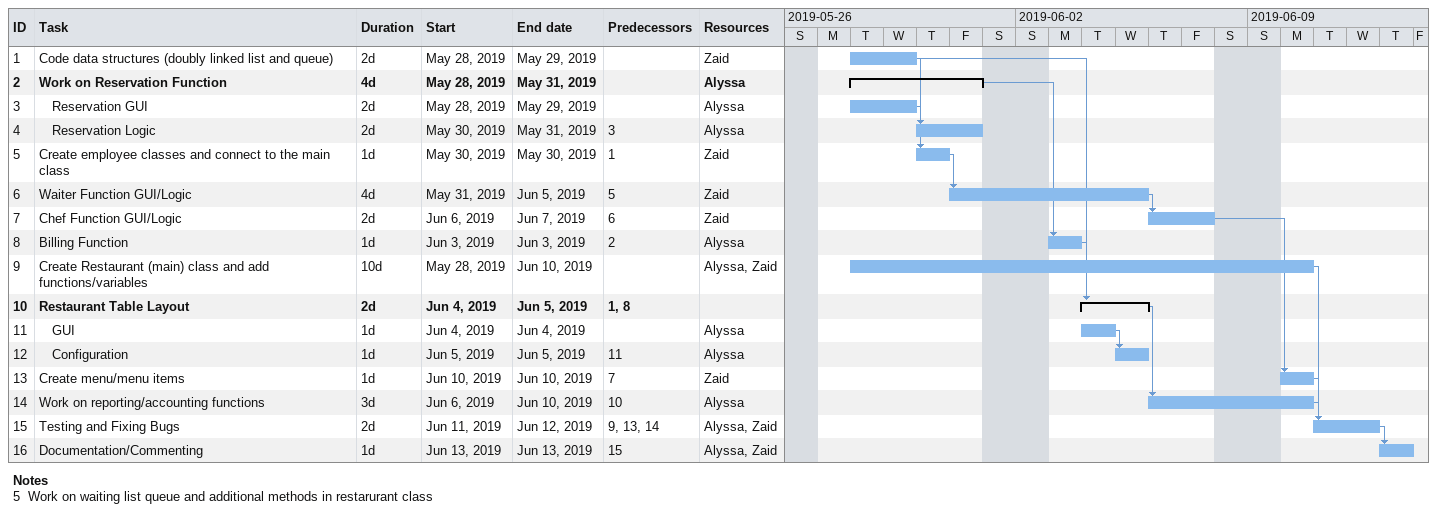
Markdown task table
| ID | Level | Task | Duration | Start | Finish | Predecessors | Resources |
|---|---|---|---|---|---|---|---|
| 1 | 1 | Code data structures (doubly linked list and queue) | 2d | 2019-05-28 | 2019-05-29 |  | Zaid |
| 2 | 1 | **Work on Reservation Function** | 4d | 2019-05-28 | 2019-05-31 |  | Alyssa |
| 3 | 2 | Reservation GUI | 2d | 2019-05-28 | 2019-05-29 |  | Alyssa |
| 4 | 2 | Reservation Logic | 2d | 2019-05-30 | 2019-05-31 | 3 | Alyssa |
| 5 | 1 | Create employee classes and connect to the main class | 1d | 2019-05-30 | 2019-05-30 | 1 | Zaid |
| 6 | 1 | Waiter Function GUI/Logic | 4d | 2019-05-31 | 2019-06-05 | 5 | Zaid |
| 7 | 1 | Chef Function GUI/Logic | 2d | 2019-06-06 | 2019-06-07 | 6 | Zaid |
| 8 | 1 | Billing Function | 1d | 2019-06-03 | 2019-06-03 | 2 | Alyssa |
| 9 | 1 | Create Restaurant (main) class and add functions/variables | 10d | 2019-05-28 | 2019-06-10 |  | Alyssa, Zaid |
| 10 | 1 | **Restaurant Table Layout** | 2d | 2019-06-04 | 2019-06-05 | 1, 8 |  |
| 11 | 2 | GUI | 1d | 2019-06-04 | 2019-06-04 |  | Alyssa |
| 12 | 2 | Configuration | 1d | 2019-06-05 | 2019-06-05 | 11 | Alyssa |
| 13 | 1 | Create menu/menu items | 1d | 2019-06-10 | 2019-06-10 | 7 | Zaid |
| 14 | 1 | Work on reporting/accounting functions | 3d | 2019-06-06 | 2019-06-10 | 10 | Alyssa |
| 15 | 1 | Testing and Fixing Bugs | 2d | 2019-06-11 | 2019-06-12 | 9, 13, 14 | Alyssa, Zaid |
| 16 | 1 | Documentation/Commenting | 1d | 2019-06-13 | 2019-06-13 | 15 | Alyssa, Zaid |

Notes
- 5: Work on waiting list queue and additional methods in restarurant class
